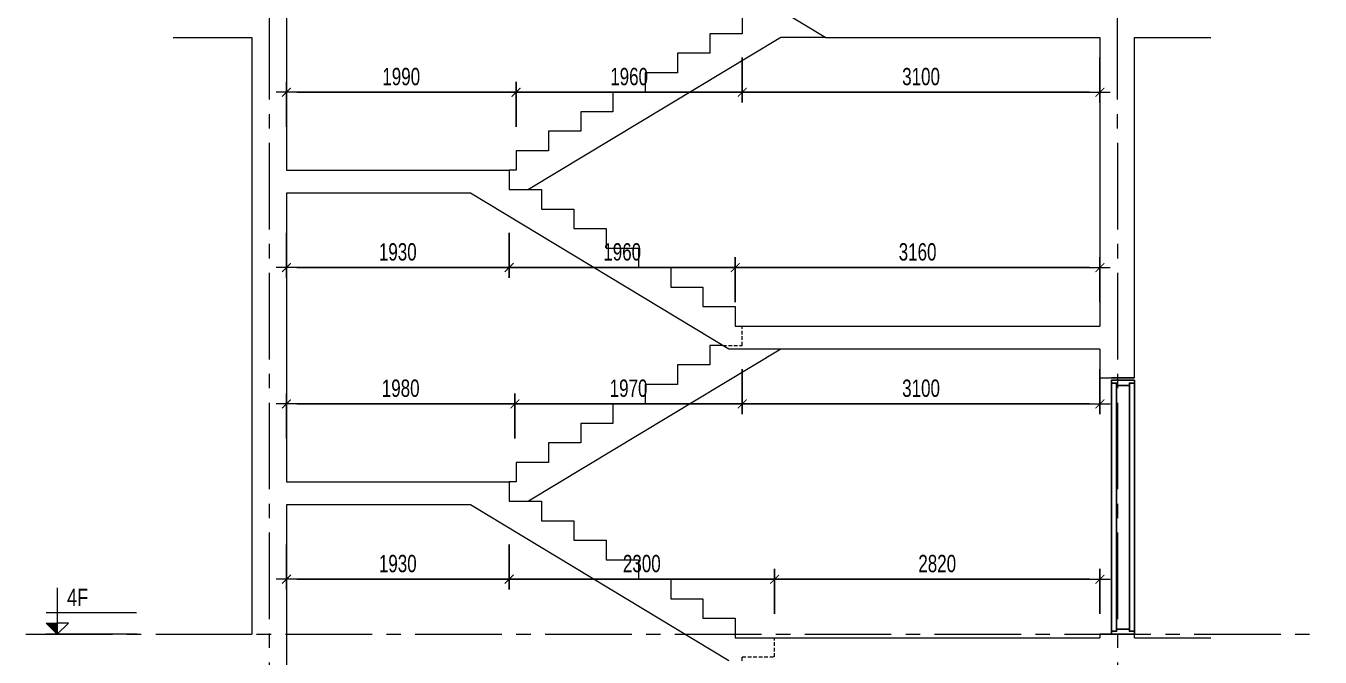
# Model space of a CAD drawing. Header units: millimetres. Extents: x -179076 to 254975, y -18667 to 296191.
# Drawn here: x 127048 to 138264, y 270944 to 276412 of the extents above; entities that cross this region are included whole.
import ezdxf

# ---------------------------------------------------------------- set-up
doc = ezdxf.new("R2010")
doc.units = ezdxf.units.MM
doc.linetypes.add('CENTER2', pattern=[1.125, 0.75, -0.125, 0.125, -0.125])
doc.linetypes.add('HIDDEN2', pattern=[4.762499999999999, 3.175, -1.5875])
doc.layers.get('Defpoints').update_dxf_attribs({"color": 151, "lineweight": 9})
doc.layers.add('A-DOOR', color=4, linetype='Continuous')
doc.layers.add('DOOR', color=4, linetype='Continuous')
for name, color, linetype, lineweight in [('NDC_S_ANNO', 7, 'Continuous', 20), ('NDC_S_AXIS', 5, 'CENTER2', 13), ('NDC_S_CONTINUOUS', 3, 'Continuous', 20), ('NDC_S_DIM', 1, 'Continuous', 15), ('NDC_S_HIDDEN', 8, 'HIDDEN2', 13), ('NDC_S_SLAB', 2, 'Continuous', 20), ('NDC_S_TEXT SYMBOL', 7, 'Continuous', 20), ('NDC_S_VN TEXT', 7, 'Continuous', 20)]:
    doc.layers.add(name, color=color, linetype=linetype, lineweight=lineweight)
doc.styles.add('NDC_ANNO', font='', dxfattribs={"width": 0.8})
doc.styles.add('NDC_DIM', font='', dxfattribs={"width": 0.75})
doc.styles.get('NDC_ANNO').set_extended_font_data('Dotum')
doc.styles.get('NDC_DIM').set_extended_font_data('Dotum')
doc.dimstyles.new('NDC_dim_60', dxfattribs={"dimscale": 60, "dimtxt": 2.5, "dimasz": 1.5, "dimexe": 1.5, "dimexo": 2.5, "dimgap": 1, "dimtad": 1, "dimdec": 0, "dimzin": 0, "dimdsep": 46, "dimtxsty": 'NDC_DIM', "dimblk": 'DIMMARK', "dimcen": 0.09, "dimdle": 1.2, "dimclrd": 1, "dimclre": 1, "dimclrt": 3, "dimadec": 0, "dimazin": 0, "dimtfac": 1, "dimtdec": 0, "dimtix": 1, "dimtofl": 0, "dimtmove": 0, "dimatfit": 3, "dimfxl": 5, "dimfxlon": 1, "dimtolj": 1, "dimtzin": 0, "dimarcsym": 0})

# ---------------------------------------------------------------- blocks, each defined once
blk = doc.blocks.new('X-SECTION-2$0$X-SEC-DOO2')
at = {"layer": 'A-DOOR'}
for p, q in [((41975.58351206721, 101971.8529757934), (41975.58351206745, 104171.8529757934)), ((42020.58351206721, 102016.8529757934), (42020.58351206745, 104126.8529757934)), ((42130.58351206721, 102016.8529757934), (42130.58351206745, 104126.8529757934)), ((42175.58351206721, 101971.8529757934), (42175.58351206745, 104171.8529757934))]:
    blk.add_line(p, q, dxfattribs=at)
for points in [[(41975.58351206745, 104171.8529757934), (41975.58351206745, 104146.8529757934), (42020.58351206745, 104146.8529757934), (42020.58351206745, 104126.8529757934), (42130.58351206745, 104126.8529757934), (42130.58351206745, 104146.8529757934), (42175.58351206745, 104146.8529757934), (42175.58351206745, 104171.8529757934)], [(41975.58351206721, 101971.8529757934), (41975.58351206721, 101996.8529757934), (42020.58351206721, 101996.8529757934), (42020.58351206721, 102016.8529757934), (42130.58351206721, 102016.8529757934), (42130.58351206721, 101996.8529757934), (42175.58351206721, 101996.8529757934), (42175.58351206721, 101971.8529757934)]]:
    blk.add_lwpolyline(points, close=True, dxfattribs=at)
at = {"layer": 'Defpoints'}
blk.add_line((41975.58351206745, 104191.8529757934), (42175.58351206745, 104191.8529757934), dxfattribs=at)
blk = doc.blocks.new('kata_block_CT')
at = {"layer": 'NDC_S_ANNO'}
blk.add_hatch(color=3, dxfattribs=at).paths.add_polyline_path([(0, 1.596954857557648), (-1.612010908633238, 1.596954857557648), (0, 0)])
at = {"layer": 'NDC_S_ANNO', "ltscale": 50}
h = blk.add_hatch(dxfattribs=at)
h.set_pattern_fill('ANSI31', color=256, scale=1.406250541793835, style=0)
h.set_pattern_definition([(45.00000000000001, (0, 5.456968210637569e-12), (-3.157122508925224, 3.157122508925225), [])])
h.paths.add_polyline_path([(0, 1.596954857557648), (0, 0), (1.612010908924276, 1.596954857557648)])
for p, q in [((-1.592704896858777, 3.140833880479477), (11.46947077315417, 3.140833880479477)), ((11.56125648126181, 5.456968210637569e-12), (-1.63869572513795, 5.456968210637569e-12))]:
    blk.add_line(p, q, dxfattribs=at)
for points in [[(0, 6.69495074864426), (0, 0)], [(0, 0), (-1.612010908924276, 1.596954857557648), (0, 1.596954857557648)], [(0, 0), (1.612010908924276, 1.596954857557648), (0, 1.596954857557648)]]:
    blk.add_lwpolyline(points, dxfattribs=at)
at = {"layer": 'NDC_S_ANNO', "color": 8, "ltscale": 50}
blk.add_lwpolyline([(0, 0), (-1.612010908633238, 1.596954857557648), (0, 1.596954857557648)], dxfattribs=at)
at = {"layer": 'NDC_S_TEXT SYMBOL', "color": 3, "style": 'NDC_ANNO', "width": 0.8}
blk.add_attdef('CT', (1.409564409346785, 4.068271311703938), '', height=2.5, dxfattribs=at)
blk = doc.blocks.new('DIMMARK')
at = {"layer": 'NDC_S_DIM', "color": 1}
blk.add_line((-1.5, 0), (1, 0), dxfattribs=at)
at = {"layer": 'NDC_S_DIM', "color": 2, "const_width": 0.1}
blk.add_lwpolyline([(-0.4242640687119285, -0.4242640687119285), (0.4242640687119285, 0.4242640687119285)], dxfattribs=at)
blk = doc.blocks.new('*D584')
at = {"layer": 'Defpoints', "color": 0, "transparency": 16777216}
for p in [(133536.108999252, 270945.2508309229), (133536.108999252, 270278.5841642565), (131296.108999252, 269611.9174975901)]:
    blk.add_point(p, dxfattribs=at)
at = {"layer": 'NDC_S_DIM', "color": 1, "lineweight": -2, "transparency": 16777216}
for p, q in [((133536.108999252, 270578.5841642565), (133536.108999252, 270188.5841642565)), ((131296.108999252, 269978.5841642565), (131296.108999252, 270368.5841642565)), ((131386.108999252, 270278.5841642565), (133446.108999252, 270278.5841642565))]:
    blk.add_line(p, q, dxfattribs=at)
at = {"layer": 'NDC_S_DIM', "color": 1, "lineweight": -2, "transparency": 16777216, "xscale": 90, "yscale": 90, "zscale": 90, "rotation": 180}
blk.add_blockref('DIMMARK', (131296.108999252, 270278.5841642565), dxfattribs=at)
at = {"layer": 'NDC_S_DIM', "color": 1, "lineweight": -2, "transparency": 16777216, "xscale": 90, "yscale": 90, "zscale": 90}
blk.add_blockref('DIMMARK', (133536.108999252, 270278.5841642565), dxfattribs=at)
at = {"layer": 'NDC_S_DIM', "color": 3, "transparency": 16777216, "insert": (132416.108999252, 270413.6859281643), "char_height": 150, "attachment_point": 5, "style": 'NDC_DIM'}
blk.add_mtext('\\A1;2240', dxfattribs=at)
blk = doc.blocks.new('*D585')
at = {"layer": 'Defpoints', "color": 0, "transparency": 16777216}
for p in [(133536.108999252, 270945.2508309229), (136356.108999253, 270911.9174975898), (136356.108999253, 270278.5841642565)]:
    blk.add_point(p, dxfattribs=at)
at = {"layer": 'NDC_S_DIM', "color": 1, "lineweight": -2, "transparency": 16777216}
for p, q in [((133536.108999252, 270578.5841642565), (133536.108999252, 270188.5841642565)), ((136356.108999253, 270578.5841642565), (136356.108999253, 270188.5841642565)), ((133626.108999252, 270278.5841642565), (136266.108999253, 270278.5841642565))]:
    blk.add_line(p, q, dxfattribs=at)
at = {"layer": 'NDC_S_DIM', "color": 1, "lineweight": -2, "transparency": 16777216, "xscale": 90, "yscale": 90, "zscale": 90, "rotation": 180}
blk.add_blockref('DIMMARK', (133536.108999252, 270278.5841642565), dxfattribs=at)
at = {"layer": 'NDC_S_DIM', "color": 1, "lineweight": -2, "transparency": 16777216, "xscale": 90, "yscale": 90, "zscale": 90}
blk.add_blockref('DIMMARK', (136356.108999253, 270278.5841642565), dxfattribs=at)
at = {"layer": 'NDC_S_DIM', "color": 3, "transparency": 16777216, "insert": (134946.1089992525, 270413.6859281643), "char_height": 150, "attachment_point": 5, "style": 'NDC_DIM'}
blk.add_mtext('\\A1;2820', dxfattribs=at)
blk = doc.blocks.new('*D586')
at = {"layer": 'Defpoints', "color": 0, "transparency": 16777216}
for p in [(131236.1089990962, 272461.9174975919), (129306.1089992483, 272261.9174975919), (131236.1089990962, 271618.1674975919)]:
    blk.add_point(p, dxfattribs=at)
at = {"layer": 'NDC_S_DIM', "color": 1, "lineweight": -2, "transparency": 16777216}
for p, q in [((129306.1089992483, 271918.1674975919), (129306.1089992483, 271528.1674975919)), ((131236.1089990962, 271918.1674975919), (131236.1089990962, 271528.1674975919)), ((129396.1089992483, 271618.1674975919), (131146.1089990962, 271618.1674975919))]:
    blk.add_line(p, q, dxfattribs=at)
at = {"layer": 'NDC_S_DIM', "color": 1, "lineweight": -2, "transparency": 16777216, "xscale": 90, "yscale": 90, "zscale": 90, "rotation": 180}
blk.add_blockref('DIMMARK', (129306.1089992483, 271618.1674975919), dxfattribs=at)
at = {"layer": 'NDC_S_DIM', "color": 1, "lineweight": -2, "transparency": 16777216, "xscale": 90, "yscale": 90, "zscale": 90}
blk.add_blockref('DIMMARK', (131236.1089990962, 271618.1674975919), dxfattribs=at)
at = {"layer": 'NDC_S_DIM', "color": 3, "transparency": 16777216, "insert": (130271.1089991723, 271753.2692614997), "char_height": 150, "attachment_point": 5, "style": 'NDC_DIM'}
blk.add_mtext('\\A1;1930', dxfattribs=at)
blk = doc.blocks.new('*D587')
at = {"layer": 'Defpoints', "color": 0, "transparency": 16777216}
for p in [(131236.1089990962, 272461.9174975919), (133536.108999252, 271618.1674975919), (133536.108999252, 270945.2508309229)]:
    blk.add_point(p, dxfattribs=at)
at = {"layer": 'NDC_S_DIM', "color": 1, "lineweight": -2, "transparency": 16777216}
for p, q in [((131236.1089990962, 271918.1674975919), (131236.1089990962, 271528.1674975919)), ((133536.108999252, 271318.1674975919), (133536.108999252, 271708.1674975919)), ((131326.1089990962, 271618.1674975919), (133446.108999252, 271618.1674975919))]:
    blk.add_line(p, q, dxfattribs=at)
at = {"layer": 'NDC_S_DIM', "color": 1, "lineweight": -2, "transparency": 16777216, "xscale": 90, "yscale": 90, "zscale": 90, "rotation": 180}
blk.add_blockref('DIMMARK', (131236.1089990962, 271618.1674975919), dxfattribs=at)
at = {"layer": 'NDC_S_DIM', "color": 1, "lineweight": -2, "transparency": 16777216, "xscale": 90, "yscale": 90, "zscale": 90}
blk.add_blockref('DIMMARK', (133536.108999252, 271618.1674975919), dxfattribs=at)
at = {"layer": 'NDC_S_DIM', "color": 3, "transparency": 16777216, "insert": (132386.1089991741, 271753.2692614997), "char_height": 150, "attachment_point": 5, "style": 'NDC_DIM'}
blk.add_mtext('\\A1;2300', dxfattribs=at)
blk = doc.blocks.new('*D588')
at = {"layer": 'Defpoints', "color": 0, "transparency": 16777216}
for p in [(136356.108999253, 271618.1674975919), (136356.108999253, 271111.9174975898), (133536.108999252, 270945.2508309229)]:
    blk.add_point(p, dxfattribs=at)
at = {"layer": 'NDC_S_DIM', "color": 1, "lineweight": -2, "transparency": 16777216}
for p, q in [((133536.108999252, 271318.1674975919), (133536.108999252, 271708.1674975919)), ((136356.108999253, 271318.1674975919), (136356.108999253, 271708.1674975919)), ((133626.108999252, 271618.1674975919), (136266.108999253, 271618.1674975919))]:
    blk.add_line(p, q, dxfattribs=at)
at = {"layer": 'NDC_S_DIM', "color": 1, "lineweight": -2, "transparency": 16777216, "xscale": 90, "yscale": 90, "zscale": 90, "rotation": 180}
blk.add_blockref('DIMMARK', (133536.108999252, 271618.1674975919), dxfattribs=at)
at = {"layer": 'NDC_S_DIM', "color": 1, "lineweight": -2, "transparency": 16777216, "xscale": 90, "yscale": 90, "zscale": 90}
blk.add_blockref('DIMMARK', (136356.108999253, 271618.1674975919), dxfattribs=at)
at = {"layer": 'NDC_S_DIM', "color": 3, "transparency": 16777216, "insert": (134946.1089992525, 271753.2692614997), "char_height": 150, "attachment_point": 5, "style": 'NDC_DIM'}
blk.add_mtext('\\A1;2820', dxfattribs=at)
blk = doc.blocks.new('*D589')
at = {"layer": 'Defpoints', "color": 0, "transparency": 16777216}
for p in [(131286.4889242284, 273136.9174975919), (129306.1089992483, 272461.9174975919), (131286.4889242284, 272461.9174975919)]:
    blk.add_point(p, dxfattribs=at)
at = {"layer": 'NDC_S_DIM', "color": 1, "lineweight": -2, "transparency": 16777216}
for p, q in [((129306.1089992483, 272836.9174975919), (129306.1089992483, 273226.9174975919)), ((129396.1089992483, 273136.9174975919), (131196.4889242284, 273136.9174975919)), ((131286.4889242284, 272836.9174975919), (131286.4889242284, 273226.9174975919))]:
    blk.add_line(p, q, dxfattribs=at)
at = {"layer": 'NDC_S_DIM', "color": 1, "lineweight": -2, "transparency": 16777216, "xscale": 90, "yscale": 90, "zscale": 90, "rotation": 180}
blk.add_blockref('DIMMARK', (129306.1089992483, 273136.9174975919), dxfattribs=at)
at = {"layer": 'NDC_S_DIM', "color": 1, "lineweight": -2, "transparency": 16777216, "xscale": 90, "yscale": 90, "zscale": 90}
blk.add_blockref('DIMMARK', (131286.4889242284, 273136.9174975919), dxfattribs=at)
at = {"layer": 'NDC_S_DIM', "color": 3, "transparency": 16777216, "insert": (130296.2989617383, 273272.0192614997), "char_height": 150, "attachment_point": 5, "style": 'NDC_DIM'}
blk.add_mtext('\\A1;1980', dxfattribs=at)
blk = doc.blocks.new('*D590')
at = {"layer": 'Defpoints', "color": 0, "transparency": 16777216}
for p in [(133256.1089990962, 273643.1674975919), (133256.1089990962, 273136.9174975919), (131286.4889242284, 272461.9174975919)]:
    blk.add_point(p, dxfattribs=at)
at = {"layer": 'NDC_S_DIM', "color": 1, "lineweight": -2, "transparency": 16777216}
for p, q in [((133256.1089990962, 273436.9174975919), (133256.1089990962, 273046.9174975919)), ((131286.4889242284, 272836.9174975919), (131286.4889242284, 273226.9174975919)), ((131376.4889242284, 273136.9174975919), (133166.1089990962, 273136.9174975919))]:
    blk.add_line(p, q, dxfattribs=at)
at = {"layer": 'NDC_S_DIM', "color": 1, "lineweight": -2, "transparency": 16777216, "xscale": 90, "yscale": 90, "zscale": 90, "rotation": 180}
blk.add_blockref('DIMMARK', (131286.4889242284, 273136.9174975919), dxfattribs=at)
at = {"layer": 'NDC_S_DIM', "color": 1, "lineweight": -2, "transparency": 16777216, "xscale": 90, "yscale": 90, "zscale": 90}
blk.add_blockref('DIMMARK', (133256.1089990962, 273136.9174975919), dxfattribs=at)
at = {"layer": 'NDC_S_DIM', "color": 3, "transparency": 16777216, "insert": (132271.2989616623, 273272.0192614997), "char_height": 150, "attachment_point": 5, "style": 'NDC_DIM'}
blk.add_mtext('\\A1;1970', dxfattribs=at)
blk = doc.blocks.new('*D591')
at = {"layer": 'Defpoints', "color": 0, "transparency": 16777216}
for p in [(133256.1089990962, 273643.1674975919), (136356.108999253, 273643.1674975919), (136356.108999253, 273136.9174975919)]:
    blk.add_point(p, dxfattribs=at)
at = {"layer": 'NDC_S_DIM', "color": 1, "lineweight": -2, "transparency": 16777216}
for p, q in [((133256.1089990962, 273436.9174975919), (133256.1089990962, 273046.9174975919)), ((136356.108999253, 273436.9174975919), (136356.108999253, 273046.9174975919)), ((133346.1089990962, 273136.9174975919), (136266.108999253, 273136.9174975919))]:
    blk.add_line(p, q, dxfattribs=at)
at = {"layer": 'NDC_S_DIM', "color": 1, "lineweight": -2, "transparency": 16777216, "xscale": 90, "yscale": 90, "zscale": 90, "rotation": 180}
blk.add_blockref('DIMMARK', (133256.1089990962, 273136.9174975919), dxfattribs=at)
at = {"layer": 'NDC_S_DIM', "color": 1, "lineweight": -2, "transparency": 16777216, "xscale": 90, "yscale": 90, "zscale": 90}
blk.add_blockref('DIMMARK', (136356.108999253, 273136.9174975919), dxfattribs=at)
at = {"layer": 'NDC_S_DIM', "color": 3, "transparency": 16777216, "insert": (134806.1089991746, 273272.0192614997), "char_height": 150, "attachment_point": 5, "style": 'NDC_DIM'}
blk.add_mtext('\\A1;3100', dxfattribs=at)
blk = doc.blocks.new('*D592')
at = {"layer": 'Defpoints', "color": 0, "transparency": 16777216}
for p in [(129306.1089992483, 275161.9174975919), (131236.1089990961, 275161.9174975919), (131236.1089990961, 274318.1674975919)]:
    blk.add_point(p, dxfattribs=at)
at = {"layer": 'NDC_S_DIM', "color": 1, "lineweight": -2, "transparency": 16777216}
for p, q in [((129306.1089992483, 274618.1674975919), (129306.1089992483, 274228.1674975919)), ((131236.1089990961, 274618.1674975919), (131236.1089990961, 274228.1674975919)), ((129396.1089992483, 274318.1674975919), (131146.1089990961, 274318.1674975919))]:
    blk.add_line(p, q, dxfattribs=at)
at = {"layer": 'NDC_S_DIM', "color": 1, "lineweight": -2, "transparency": 16777216, "xscale": 90, "yscale": 90, "zscale": 90, "rotation": 180}
blk.add_blockref('DIMMARK', (129306.1089992483, 274318.1674975919), dxfattribs=at)
at = {"layer": 'NDC_S_DIM', "color": 1, "lineweight": -2, "transparency": 16777216, "xscale": 90, "yscale": 90, "zscale": 90}
blk.add_blockref('DIMMARK', (131236.1089990961, 274318.1674975919), dxfattribs=at)
at = {"layer": 'NDC_S_DIM', "color": 3, "transparency": 16777216, "insert": (130271.1089991722, 274453.2692614997), "char_height": 150, "attachment_point": 5, "style": 'NDC_DIM'}
blk.add_mtext('\\A1;1930', dxfattribs=at)
blk = doc.blocks.new('*D593')
at = {"layer": 'Defpoints', "color": 0, "transparency": 16777216}
for p in [(131236.1089990961, 275161.9174975919), (133196.1089990961, 274318.1674975919), (133196.1089990961, 273811.9174975898)]:
    blk.add_point(p, dxfattribs=at)
at = {"layer": 'NDC_S_DIM', "color": 1, "lineweight": -2, "transparency": 16777216}
for p, q in [((131236.1089990961, 274618.1674975919), (131236.1089990961, 274228.1674975919)), ((133196.1089990961, 274018.1674975919), (133196.1089990961, 274408.1674975919)), ((131326.1089990961, 274318.1674975919), (133106.1089990961, 274318.1674975919))]:
    blk.add_line(p, q, dxfattribs=at)
at = {"layer": 'NDC_S_DIM', "color": 1, "lineweight": -2, "transparency": 16777216, "xscale": 90, "yscale": 90, "zscale": 90, "rotation": 180}
blk.add_blockref('DIMMARK', (131236.1089990961, 274318.1674975919), dxfattribs=at)
at = {"layer": 'NDC_S_DIM', "color": 1, "lineweight": -2, "transparency": 16777216, "xscale": 90, "yscale": 90, "zscale": 90}
blk.add_blockref('DIMMARK', (133196.1089990961, 274318.1674975919), dxfattribs=at)
at = {"layer": 'NDC_S_DIM', "color": 3, "transparency": 16777216, "insert": (132216.1089990961, 274453.2692614997), "char_height": 150, "attachment_point": 5, "style": 'NDC_DIM'}
blk.add_mtext('\\A1;1960', dxfattribs=at)
blk = doc.blocks.new('*D594')
at = {"layer": 'Defpoints', "color": 0, "transparency": 16777216}
for p in [(136356.108999253, 274318.1674975919), (133196.1089990961, 273811.9174975898), (136356.108999253, 273811.9174975898)]:
    blk.add_point(p, dxfattribs=at)
at = {"layer": 'NDC_S_DIM', "color": 1, "lineweight": -2, "transparency": 16777216}
for p, q in [((133196.1089990961, 274018.1674975919), (133196.1089990961, 274408.1674975919)), ((136356.108999253, 274018.1674975919), (136356.108999253, 274408.1674975919)), ((133286.1089990961, 274318.1674975919), (136266.108999253, 274318.1674975919))]:
    blk.add_line(p, q, dxfattribs=at)
at = {"layer": 'NDC_S_DIM', "color": 1, "lineweight": -2, "transparency": 16777216, "xscale": 90, "yscale": 90, "zscale": 90, "rotation": 180}
blk.add_blockref('DIMMARK', (133196.1089990961, 274318.1674975919), dxfattribs=at)
at = {"layer": 'NDC_S_DIM', "color": 1, "lineweight": -2, "transparency": 16777216, "xscale": 90, "yscale": 90, "zscale": 90}
blk.add_blockref('DIMMARK', (136356.108999253, 274318.1674975919), dxfattribs=at)
at = {"layer": 'NDC_S_DIM', "color": 3, "transparency": 16777216, "insert": (134776.1089991746, 274453.2692614997), "char_height": 150, "attachment_point": 5, "style": 'NDC_DIM'}
blk.add_mtext('\\A1;3160', dxfattribs=at)
blk = doc.blocks.new('*D595')
at = {"layer": 'Defpoints', "color": 0, "transparency": 16777216}
for p in [(131296.1089990961, 275836.9174975919), (129306.1089992483, 275161.9174975919), (131296.1089990961, 275195.8119920795)]:
    blk.add_point(p, dxfattribs=at)
at = {"layer": 'NDC_S_DIM', "color": 1, "lineweight": -2, "transparency": 16777216}
for p, q in [((129306.1089992483, 275536.9174975919), (129306.1089992483, 275926.9174975919)), ((131296.1089990961, 275536.9174975919), (131296.1089990961, 275926.9174975919)), ((129396.1089992483, 275836.9174975919), (131206.1089990961, 275836.9174975919))]:
    blk.add_line(p, q, dxfattribs=at)
at = {"layer": 'NDC_S_DIM', "color": 1, "lineweight": -2, "transparency": 16777216, "xscale": 90, "yscale": 90, "zscale": 90, "rotation": 180}
blk.add_blockref('DIMMARK', (129306.1089992483, 275836.9174975919), dxfattribs=at)
at = {"layer": 'NDC_S_DIM', "color": 1, "lineweight": -2, "transparency": 16777216, "xscale": 90, "yscale": 90, "zscale": 90}
blk.add_blockref('DIMMARK', (131296.1089990961, 275836.9174975919), dxfattribs=at)
at = {"layer": 'NDC_S_DIM', "color": 3, "transparency": 16777216, "insert": (130301.1089991722, 275972.0192614997), "char_height": 150, "attachment_point": 5, "style": 'NDC_DIM'}
blk.add_mtext('\\A1;1990', dxfattribs=at)
blk = doc.blocks.new('*D596')
at = {"layer": 'Defpoints', "color": 0, "transparency": 16777216}
for p in [(133256.1089990961, 276511.9174975919), (133256.1089990961, 275836.9174975919), (131296.1089990961, 275195.8119920795)]:
    blk.add_point(p, dxfattribs=at)
at = {"layer": 'NDC_S_DIM', "color": 1, "lineweight": -2, "transparency": 16777216}
for p, q in [((133256.1089990961, 276136.9174975919), (133256.1089990961, 275746.9174975919)), ((131296.1089990961, 275536.9174975919), (131296.1089990961, 275926.9174975919)), ((131386.1089990961, 275836.9174975919), (133166.1089990961, 275836.9174975919))]:
    blk.add_line(p, q, dxfattribs=at)
at = {"layer": 'NDC_S_DIM', "color": 1, "lineweight": -2, "transparency": 16777216, "xscale": 90, "yscale": 90, "zscale": 90, "rotation": 180}
blk.add_blockref('DIMMARK', (131296.1089990961, 275836.9174975919), dxfattribs=at)
at = {"layer": 'NDC_S_DIM', "color": 1, "lineweight": -2, "transparency": 16777216, "xscale": 90, "yscale": 90, "zscale": 90}
blk.add_blockref('DIMMARK', (133256.1089990961, 275836.9174975919), dxfattribs=at)
at = {"layer": 'NDC_S_DIM', "color": 3, "transparency": 16777216, "insert": (132276.1089990961, 275972.0192614997), "char_height": 150, "attachment_point": 5, "style": 'NDC_DIM'}
blk.add_mtext('\\A1;1960', dxfattribs=at)
blk = doc.blocks.new('*D597')
at = {"layer": 'Defpoints', "color": 0, "transparency": 16777216}
for p in [(133256.1089990961, 276511.9174975919), (136356.108999253, 276311.9174975898), (136356.108999253, 275836.9174975919)]:
    blk.add_point(p, dxfattribs=at)
at = {"layer": 'NDC_S_DIM', "color": 1, "lineweight": -2, "transparency": 16777216}
for p, q in [((133256.1089990961, 276136.9174975919), (133256.1089990961, 275746.9174975919)), ((136356.108999253, 276136.9174975919), (136356.108999253, 275746.9174975919)), ((133346.1089990961, 275836.9174975919), (136266.108999253, 275836.9174975919))]:
    blk.add_line(p, q, dxfattribs=at)
at = {"layer": 'NDC_S_DIM', "color": 1, "lineweight": -2, "transparency": 16777216, "xscale": 90, "yscale": 90, "zscale": 90, "rotation": 180}
blk.add_blockref('DIMMARK', (133256.1089990961, 275836.9174975919), dxfattribs=at)
at = {"layer": 'NDC_S_DIM', "color": 1, "lineweight": -2, "transparency": 16777216, "xscale": 90, "yscale": 90, "zscale": 90}
blk.add_blockref('DIMMARK', (136356.108999253, 275836.9174975919), dxfattribs=at)
at = {"layer": 'NDC_S_DIM', "color": 3, "transparency": 16777216, "insert": (134806.1089991746, 275972.0192614997), "char_height": 150, "attachment_point": 5, "style": 'NDC_DIM'}
blk.add_mtext('\\A1;3100', dxfattribs=at)

msp = doc.modelspace()

# ---------------------------------------------------------------- linework, layer by layer
at = {"layer": 'NDC_S_AXIS', "ltscale": 1000}
for p, q in [((129156.1089992483, 295647.8149196772), (129156.1089992483, 263235.6080681033)), ((136506.108999253, 295647.8149196772), (136507.6077492154, 263192.5378504504))]:
    msp.add_line(p, q, dxfattribs=at)
msp.add_lwpolyline([(127048.1471500572, 271141.9174967245), (138264.4265629904, 271141.9174967245)], dxfattribs=at)
at = {"layer": 'NDC_S_CONTINUOUS'}
for p, q in [((133591.7176633938, 276311.9174975898), (131403.5695152491, 274993.1674975919)), ((133980.3647227063, 276311.9174975898), (133591.7176633938, 276311.9174975898)), ((133591.7176633938, 273611.9174975899), (131403.5695152491, 272293.1674975919))]:
    msp.add_line(p, q, dxfattribs=at)
for points in [[(133649.4556317938, 276511.9174975919), (133256.1089990961, 276511.9174975919), (133256.1089990961, 276343.1674975919), (132976.1089990961, 276343.1674975919), (132976.1089990961, 276174.4174975919), (132696.1089990961, 276174.4174975919), (132696.1089990961, 276005.6674975919), (132416.1089990961, 276005.6674975919), (132416.1089990961, 275836.9174975919), (132136.1089990961, 275836.9174975919), (132136.1089990961, 275668.1674975919), (131856.1089990961, 275668.1674975919), (131856.1089990961, 275499.4174975919), (131576.1089990961, 275499.4174975919), (131576.1089990961, 275330.6674975919), (131296.1089990961, 275330.6674975919), (131296.1089990961, 275161.9174975919), (131236.1089990961, 275161.9174975919)], [(133088.6484829398, 273643.1674975919), (132976.1089990962, 273643.1674975919), (132976.1089990962, 273474.4174975919), (132696.1089990962, 273474.4174975919), (132696.1089990962, 273305.6674975919), (132416.1089990962, 273305.6674975919), (132416.1089990962, 273136.9174975919), (132136.1089990962, 273136.9174975919), (132136.1089990962, 272968.1674975919), (131856.1089990962, 272968.1674975919), (131856.1089990962, 272799.4174975919), (131576.1089990962, 272799.4174975919), (131576.1089990962, 272630.6674975919), (131296.1089990962, 272630.6674975919), (131296.1089990962, 272461.9174975919), (131236.1089990962, 272461.9174975919)]]:
    msp.add_lwpolyline(points, dxfattribs=at)
at = {"layer": 'NDC_S_HIDDEN', "ltscale": 10}
for points in [[(133088.6484829398, 273643.1674975919), (133256.1089990962, 273643.1674975919), (133256.1089990962, 273811.9174975919)], [(133256.108999252, 270911.9174975898), (133256.108999252, 270945.2508309229), (133536.108999252, 270945.2508309229), (133536.108999252, 271111.9174975898)]]:
    msp.add_lwpolyline(points, dxfattribs=at)
at = {"layer": 'NDC_S_SLAB'}
for p, q in [((129306.1089992483, 278511.9174975919), (129306.1089992483, 275161.9174975919)), ((130340.3647227028, 278511.9174975919), (133980.3647227063, 276311.9174975898)), ((128323.8883318202, 276311.9174967224), (129006.1089992483, 276311.9174967224)), ((129006.1089992483, 276311.9174967224), (129006.1089992483, 271141.9174967245)), ((133980.3647227063, 276311.9174975898), (136356.108999253, 276311.9174975898)), ((136356.108999253, 276311.9174975898), (136356.108999253, 273811.9174975898)), ((136656.108999253, 276311.9174975898), (137318.1165574235, 276311.9174975899)), ((129306.1089992483, 275161.9174975919), (131236.1089990961, 275161.9174975919)), ((131236.1089990961, 275161.9174975919), (131236.1089990961, 274993.1674975919)), ((129306.1089992483, 274961.9174975919), (129306.1089992483, 272461.9174975919)), ((130900.5003347955, 274961.9174975919), (129306.1089992483, 274961.9174975919)), ((133140.500334795, 273611.9174975898), (130900.5003347955, 274961.9174975919)), ((131236.1089990961, 274993.1674975919), (131516.1089990961, 274993.1674975919)), ((131516.1089990961, 274993.1674975919), (131516.1089990961, 274824.4174975919)), ((131516.1089990961, 274824.4174975919), (131796.1089990961, 274824.4174975919)), ((131796.1089990961, 274824.4174975919), (131796.1089990961, 274655.6674975919)), ((131796.1089990961, 274655.6674975919), (132076.1089990961, 274655.6674975919)), ((132076.1089990961, 274655.6674975919), (132076.1089990961, 274486.9174975919)), ((132076.1089990961, 274486.9174975919), (132356.1089990961, 274486.9174975919)), ((132356.1089990961, 274486.9174975919), (132356.1089990961, 274318.1674975919)), ((132356.1089990961, 274318.1674975919), (132636.1089990961, 274318.1674975919)), ((132636.1089990961, 274318.1674975919), (132636.1089990961, 274149.4174975919)), ((132636.1089990961, 274149.4174975919), (132916.1089990961, 274149.4174975919)), ((132916.1089990961, 274149.4174975919), (132916.1089990961, 273980.6674975919)), ((132916.1089990961, 273980.6674975919), (133196.1089990961, 273980.6674975919)), ((133196.1089990961, 273980.6674975919), (133196.1089990961, 273811.9174975898)), ((133196.1089990961, 273811.9174975898), (136356.108999253, 273811.9174975899)), ((136356.108999253, 273611.9174975898), (133140.500334795, 273611.9174975898)), ((129306.1089992483, 272261.9174975919), (129306.1089992483, 269611.9174975902)), ((130900.5003347955, 272261.9174975919), (129306.1089992483, 272261.9174975919)), ((133140.500334795, 270911.9174975898), (130900.5003347955, 272261.9174975919))]:
    msp.add_line(p, q, dxfattribs=at)
for points in [[(136356.108999253, 273611.9174975898), (136356.108999253, 273361.9174975919), (136656.108999253, 273361.9174975919), (136656.108999253, 276311.9174975898)], [(129306.1089992483, 272461.9174975919), (131236.1089990962, 272461.9174975919), (131236.1089990962, 272293.1674975919), (131516.1089990962, 272293.1674975919), (131516.1089990962, 272124.4174975919), (131796.1089990962, 272124.4174975919), (131796.1089990962, 271955.6674975919), (132076.1089990962, 271955.6674975919), (132076.1089990962, 271786.9174975919), (132356.1089990962, 271786.9174975919), (132356.1089990962, 271618.1674975919), (132636.1089990962, 271618.1674975919), (132636.1089990962, 271449.4174975919), (132916.1089990962, 271449.4174975919), (132916.1089990962, 271280.6674975919), (133196.1089990962, 271280.6674975919), (133196.1089990962, 271111.9174975898), (136356.108999253, 271111.9174975898)], [(128323.8883318202, 271141.9174967245), (129006.1089992483, 271141.9174967245)], [(136656.108999253, 271111.9174975898), (136656.108999253, 271141.9174975919), (136356.108999253, 271141.9174975919), (136356.108999253, 271111.9174975898)], [(136656.108999253, 271111.9174975898), (137318.1165574961, 271111.9174975898)]]:
    msp.add_lwpolyline(points, dxfattribs=at)

# ---------------------------------------------------------------- block references
at = {"layer": 'DOOR', "xscale": -1}
msp.add_blockref('X-SECTION-2$0$X-SEC-DOO2', (178631.6925113202, 169170.0645217985), dxfattribs=at)
at = {"layer": 'NDC_S_VN TEXT', "xscale": 60, "yscale": 60, "zscale": 60}
msp.add_blockref('kata_block_CT', (127319.802741988, 271141.9174967242), dxfattribs=at).add_auto_attribs({'CT': '4F'})

# ---------------------------------------------------------------- dimensions: what is measured, and where the dimension line sits
at = {"layer": 'NDC_S_DIM'}
for base, p1, p2, picture, middle in [((133256.1089990961, 275836.9174975919), (131296.1089990961, 275195.8119920795), (133256.1089990961, 276511.9174975919), '*D596', (132276.1089990961, 275972.0192614997)), ((136356.108999253, 275836.9174975919), (133256.1089990961, 276511.9174975919), (136356.108999253, 276311.9174975898), '*D597', (134806.1089991746, 275972.0192614997)), ((133196.1089990961, 274318.1674975919), (131236.1089990961, 275161.9174975919), (133196.1089990961, 273811.9174975898), '*D593', (132216.1089990961, 274453.2692614997)), ((136356.108999253, 274318.1674975919), (133196.1089990961, 273811.9174975898), (136356.108999253, 273811.9174975898), '*D594', (134776.1089991746, 274453.2692614997)), ((133256.1089990962, 273136.9174975919), (131286.4889242284, 272461.9174975919), (133256.1089990962, 273643.1674975919), '*D590', (132271.2989616623, 273272.0192614997)), ((136356.108999253, 273136.9174975919), (133256.1089990962, 273643.1674975919), (136356.108999253, 273643.1674975919), '*D591', (134806.1089991746, 273272.0192614997)), ((133536.108999252, 271618.1674975919), (131236.1089990962, 272461.9174975919), (133536.108999252, 270945.2508309229), '*D587', (132386.1089991741, 271753.2692614997)), ((136356.108999253, 271618.1674975919), (133536.108999252, 270945.2508309229), (136356.108999253, 271111.9174975898), '*D588', (134946.1089992525, 271753.2692614997)), ((133536.108999252, 270278.5841642565), (131296.108999252, 269611.9174975901), (133536.108999252, 270945.2508309229), '*D584', (132416.108999252, 270413.6859281643)), ((136356.108999253, 270278.5841642565), (133536.108999252, 270945.2508309229), (136356.108999253, 270911.9174975898), '*D585', (134946.1089992525, 270413.6859281643))]:
    dim = msp.add_linear_dim(base=base, p1=p1, p2=p2, dimstyle='NDC_dim_60', override={"dimtmove": 1}, dxfattribs=at)
    dim.commit()
    dim.dimension.update_dxf_attribs({"geometry": picture, "text_midpoint": middle})
for base, p1, p2, picture, middle in [((131296.1089990961, 275836.9174975919), (129306.1089992483, 275161.9174975919), (131296.1089990961, 275195.8119920795), '*D595', (130301.1089991722, 275972.0192614997)), ((131236.1089990961, 274318.1674975919), (129306.1089992483, 275161.9174975919), (131236.1089990961, 275161.9174975919), '*D592', (130271.1089991722, 274453.2692614997)), ((131286.4889242284, 273136.9174975919), (129306.1089992483, 272461.9174975919), (131286.4889242284, 272461.9174975919), '*D589', (130296.2989617383, 273272.0192614997)), ((131236.1089990962, 271618.1674975919), (129306.1089992483, 272261.9174975919), (131236.1089990962, 272461.9174975919), '*D586', (130271.1089991723, 271753.2692614997))]:
    dim = msp.add_linear_dim(base=base, p1=p1, p2=p2, dimstyle='NDC_dim_60', dxfattribs=at)
    dim.commit()
    dim.dimension.update_dxf_attribs({"geometry": picture, "text_midpoint": middle})

doc.saveas('drawing.dxf')
